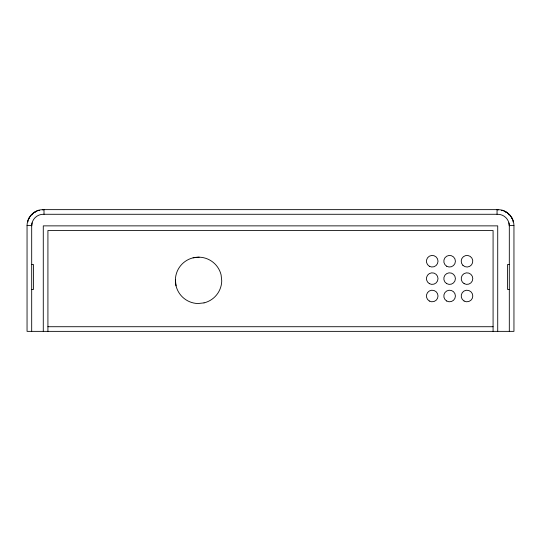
<?xml version="1.0" encoding="UTF-8"?>
<svg xmlns="http://www.w3.org/2000/svg" width="541" height="541" viewBox="0 0 541 541"><rect width="100%" height="100%" fill="white"/><g stroke="black" fill="none" stroke-linecap="round" stroke-linejoin="round"><path stroke-width="0.81" d="M497.984 210.233L498.024 209.638C506.491 209.678 513.909 217.097 513.95 225.563L513.95 331.363L27.05 331.363L27.05 225.563C27.091 217.097 34.509 209.678 42.976 209.638L498.024 209.638M31.689 331.363L31.689 225.868L32.081 222.865M501.778 210.726L501.933 210.151A16.271 16.271 0 0 1 513.436 221.654L512.861 221.81M505.558 212.295L505.855 211.774M508.804 214.784L509.223 214.364M511.292 218.03L511.813 217.732M193.11 257.82L199.129 257.178M27.05 225.563L31.73 225.563M509.27 225.563L513.95 225.563M31.689 264.475L33.427 264.475L33.427 289.482L31.689 289.482M509.311 264.495L507.573 264.495L507.573 289.455L509.311 289.455M47.919 326.723L493.081 326.723M28.139 221.81L27.564 221.654A16.271 16.271 0 0 1 39.067 210.151L39.223 210.726M29.187 217.732L29.708 218.03M31.777 214.364L32.196 214.784M35.145 211.774L35.442 212.295M508.919 222.865L509.311 225.868L509.311 331.363M175.385 279.792L176.035 285.81M42.976 209.638L43.016 210.233M497.72 331.363L497.72 225.868L43.28 225.868L43.28 331.363M497.044 209.638L497.044 214.277M493.081 331.363L493.081 230.507L47.919 230.507L47.919 331.363M44.01 209.638L44.01 214.277M31.689 225.868A11.591 11.591 0 0 1 43.28 214.277L497.72 214.277A11.591 11.591 0 0 1 509.311 225.868M204.025 302.886L198.006 303.535A23.189 23.189 0 0 1 175.426 281.814A23.189 23.189 0 0 1 195.098 257.428A23.189 23.189 0 0 1 221.1 274.896L221.742 280.914A23.189 23.189 0 0 1 204.025 302.886M464.104 283.633A5.795 5.795 0 0 0 472.793 278.615A5.795 5.795 0 0 0 464.104 273.597A5.795 5.795 0 0 0 464.104 283.633M446.71 266.246A5.795 5.795 0 0 0 455.407 261.229A5.795 5.795 0 0 0 446.71 256.204A5.795 5.795 0 0 0 446.71 266.246M429.324 283.633A5.795 5.795 0 0 0 438.014 278.615A5.795 5.795 0 0 0 429.324 273.597A5.795 5.795 0 0 0 429.324 283.633M446.71 283.633A5.795 5.795 0 0 0 455.407 278.615A5.795 5.795 0 0 0 446.71 273.597A5.795 5.795 0 0 0 446.71 283.633M446.71 301.026A5.795 5.795 0 0 0 455.407 296.001A5.795 5.795 0 0 0 446.71 290.984A5.795 5.795 0 0 0 446.71 301.026M429.324 266.246A5.795 5.795 0 0 0 438.014 261.229A5.795 5.795 0 0 0 429.324 256.204A5.795 5.795 0 0 0 429.324 266.246M464.104 301.026A5.795 5.795 0 0 0 472.793 296.001A5.795 5.795 0 0 0 464.104 290.984A5.795 5.795 0 0 0 464.104 301.026M462.9 265.327A5.795 5.795 0 0 0 472.597 262.723A5.795 5.795 0 0 0 465.497 255.629A5.795 5.795 0 0 0 462.9 265.327M429.324 301.026A5.795 5.795 0 0 0 438.014 296.001A5.795 5.795 0 0 0 429.324 290.984A5.795 5.795 0 0 0 429.324 301.026"/></g></svg>
